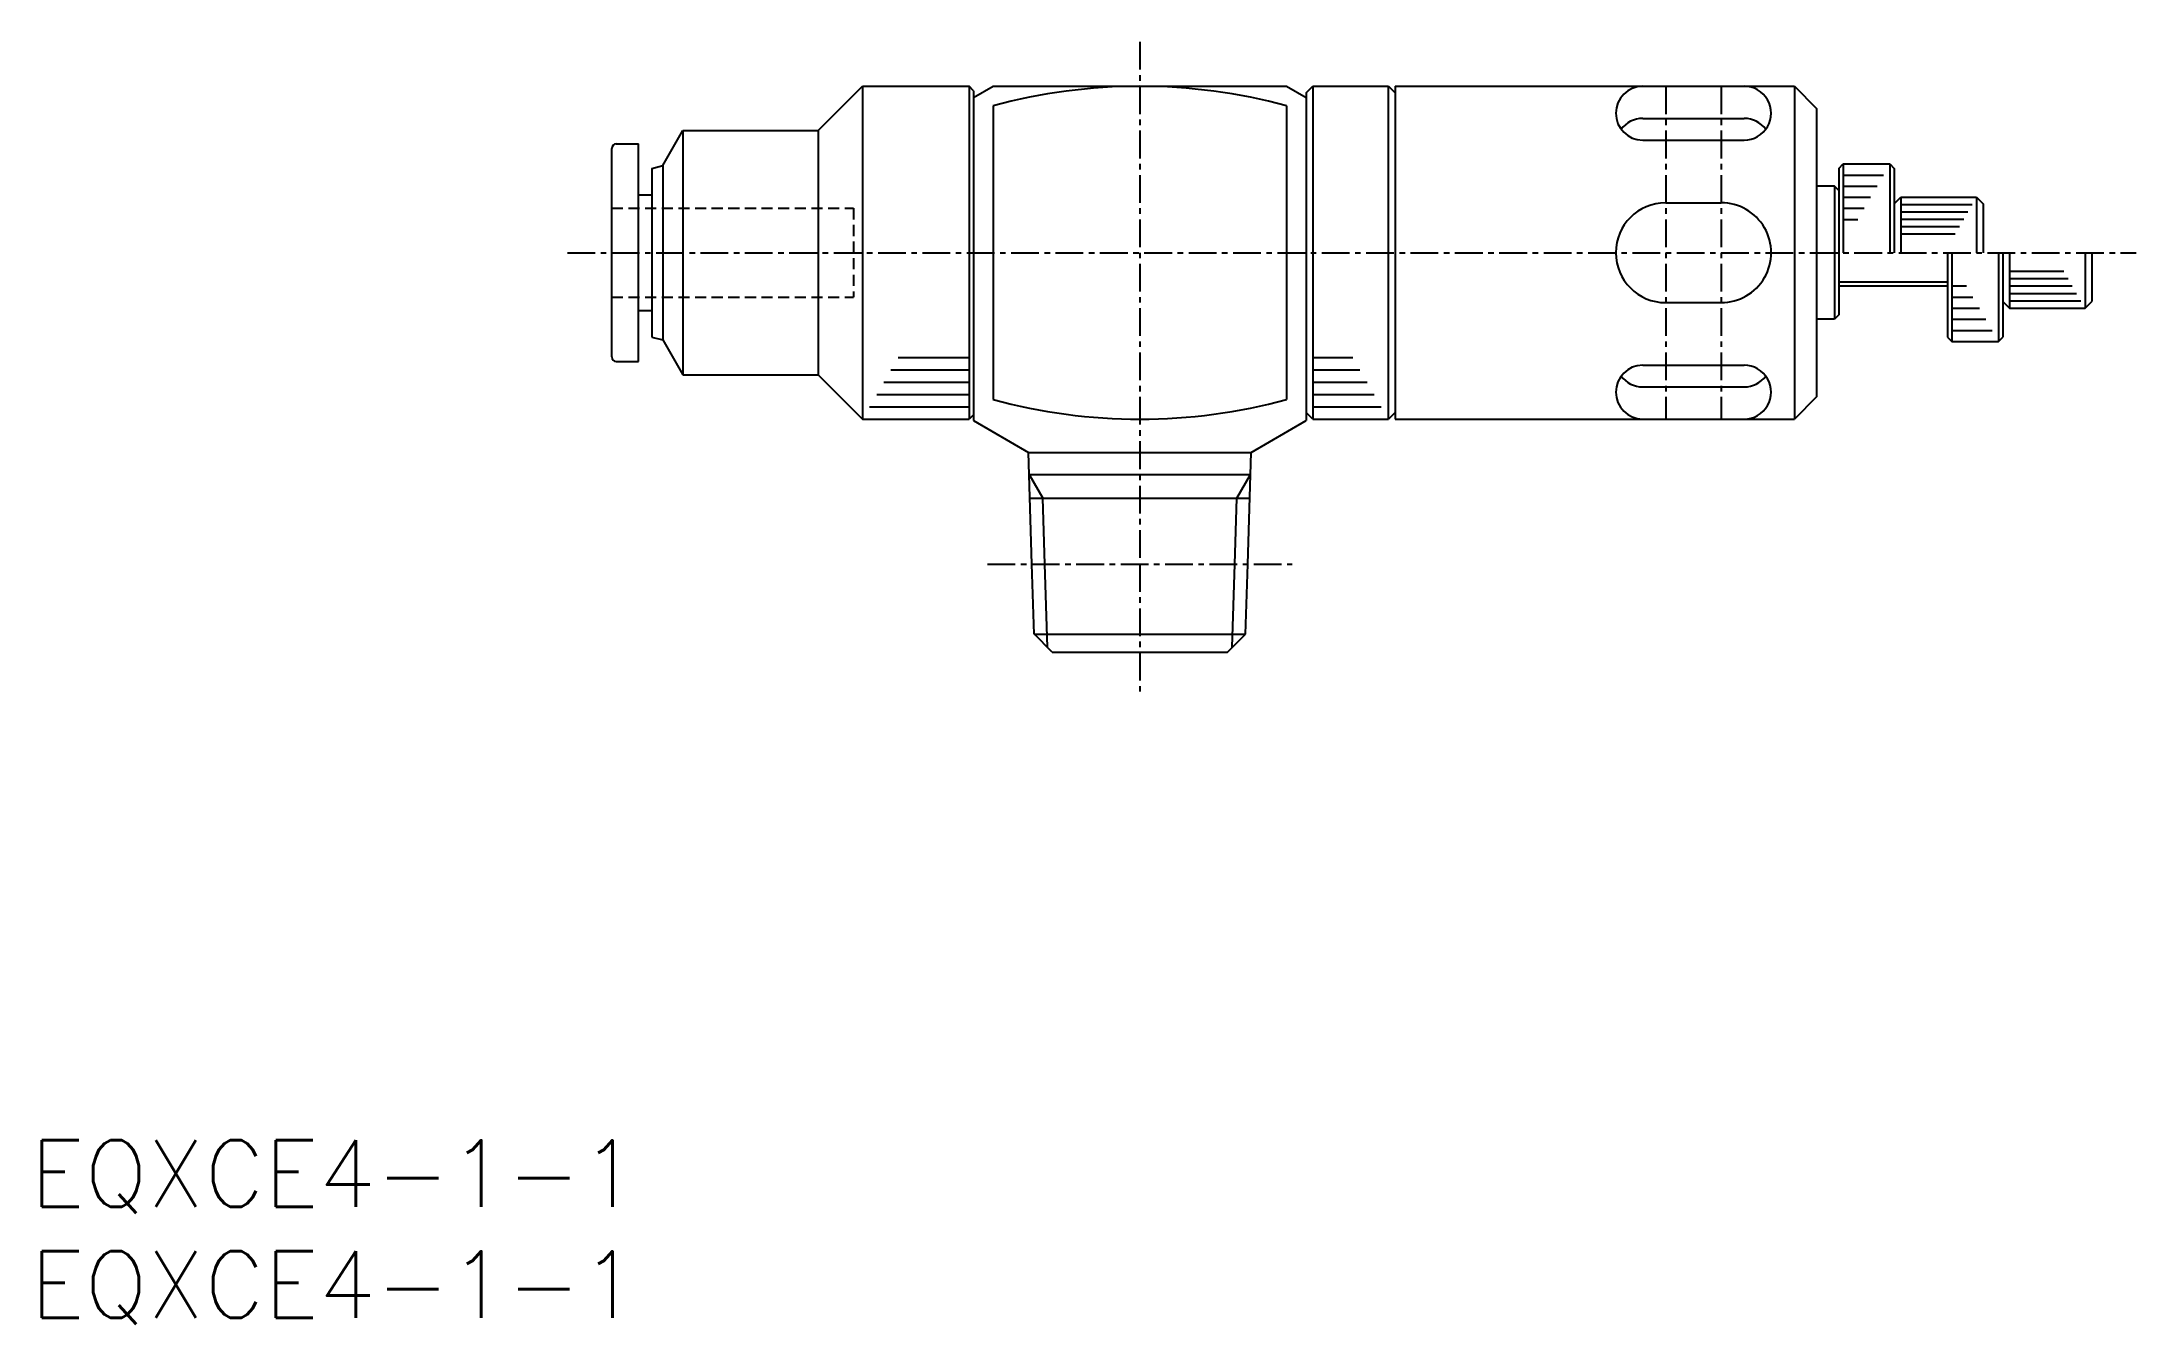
# Model space of a CAD drawing. Extents: x 0.5 to 94.9, y -0.3 to 57.5.
import ezdxf

# ---------------------------------------------------------------- set-up
doc = ezdxf.new("R2010")
doc.units = 0
doc.linetypes.add('CENTER', pattern=[2, 1.25, -0.25, 0.25, -0.25])
doc.linetypes.add('DASHED', pattern=[0.75, 0.5, -0.25])
doc.layers.get('0').update_dxf_attribs({"linetype": 'CONTINUOUS'})
doc.layers.add('CENTER', color=1, linetype='CENTER')
doc.styles.get("Standard").update_dxf_attribs({"font": 'txt.shx'})

# ---------------------------------------------------------------- blocks, each defined once
blk = doc.blocks.new('*U11')
at = {"color": 7, "linetype": 'CONTINUOUS'}
blk.add_text('EQXCE4-1-1', height=3, dxfattribs=at).set_placement((0, 0))
blk = doc.blocks.new('*U12')
at = {"color": 7, "linetype": 'CONTINUOUS'}
blk.add_text('EQXCE4-1-1', height=3, dxfattribs=at).set_placement((0, 5))

msp = doc.modelspace()

# ---------------------------------------------------------------- linework, layer by layer
at = {"color": 7, "linetype": 'CONTINUOUS'}
for p, q in [((35.49999, 53.49999), (37.49999, 55.49999)), ((37.5, 55.5), (42.29999, 55.5)), ((37.5, 55.5), (37.5, 40.5)), ((42.29999, 55.5), (42.29999, 40.5)), ((42.49998, 55.29999), (42.29999, 55.49999)), ((42.49999, 54.98866), (43.38562, 55.49998)), ((42.5, 55.29999), (42.5, 40.43114)), ((43.38562, 55.5), (56.61438, 55.5)), ((56.61437, 55.49999), (57.49998, 54.98868)), ((57.49998, 55.20001), (57.79998, 55.5)), ((57.5, 55.2), (57.5, 40.43112)), ((57.79999, 55.5), (57.79999, 40.5)), ((57.79999, 55.5), (61.20001, 55.5)), ((61.19999, 55.49999), (61.49998, 55.2)), ((61.20001, 40.5), (61.20001, 55.5)), ((61.5, 55.5), (79.5, 55.5)), ((61.5, 55.5), (61.5, 40.5)), ((79.5, 55.5), (79.5, 40.5)), ((79.5, 55.5), (80.5, 54.49998)), ((43.38559, 54.61438), (43.38559, 41.38562)), ((56.61441, 54.61438), (56.61441, 41.38562)), ((72.66449, 54.05), (77.2355, 54.05)), ((80.5, 54.49998), (80.5, 41.5)), ((26.40001, 52.89999), (27.39999, 52.89999)), ((27.39999, 43.09999), (27.39999, 52.89999)), ((28.49999, 51.93397), (29.40413, 53.49999)), ((29.40414, 53.5), (35.5, 53.5)), ((29.40414, 53.5), (29.40414, 42.5)), ((35.5, 53.5), (35.5, 42.5)), ((72.66449, 53.07101), (77.2355, 53.07101)), ((26.20001, 43.29999), (26.20001, 52.69999)), ((27.99999, 51.79998), (28.5, 51.93395)), ((28.5, 51.93397), (28.5, 44.06602)), ((81.49998, 51.8), (81.69998, 52.00001)), ((81.70001, 52), (83.79999, 52)), ((81.70001, 52), (81.70001, 48)), ((83.79998, 52.00001), (83.99997, 51.80001)), ((83.79999, 52), (83.79999, 48)), ((28, 51.79999), (28, 44.2)), ((81.29999, 51), (80.5, 51)), ((81.5, 50.79999), (81.29998, 51.00001)), ((81.29999, 51), (81.29999, 45)), ((81.5, 51.8), (81.5, 45.2)), ((81.70001, 51.5), (83.51132, 51.5)), ((81.70001, 51), (83.22266, 51)), ((84, 51.8), (84, 48)), ((27.39999, 50.59999), (28, 50.59999)), ((73.70001, 50.25), (76.20001, 50.25)), ((81.70001, 50.5), (82.93396, 50.5)), ((83.99998, 50.20001), (84.29998, 50.5)), ((84.29999, 50.5), (87.70001, 50.5)), ((84.29999, 50.5), (84.29999, 48)), ((84.29999, 50.17), (87.50946, 50.17)), ((87.69999, 50.49999), (88, 50.19998)), ((87.70001, 50.5), (87.70001, 48)), ((88, 50.19998), (88, 48)), ((81.70001, 50), (82.64529, 50)), ((81.70001, 49.5), (82.35663, 49.5)), ((84.29999, 49.84), (87.31894, 49.84)), ((84.29999, 49.50999), (87.12842, 49.50999)), ((84.29999, 49.17999), (86.9379, 49.17999)), ((84.29999, 48.85), (86.74738, 48.85)), ((86.40002, 48), (86.40002, 44.2)), ((86.60001, 48), (86.60001, 44)), ((88.70001, 48), (88.70001, 44)), ((88.90002, 48), (88.90002, 44.2)), ((89.20001, 48), (89.20001, 45.5)), ((92.6, 48), (92.6, 45.5)), ((92.90001, 48), (92.90001, 45.8)), ((81.5, 46.6895), (86.40002, 46.6895)), ((81.5, 46.5), (86.40002, 46.5)), ((86.60001, 46.5), (87.25662, 46.5)), ((89.20001, 47.16667), (91.63776, 47.16667)), ((89.20001, 46.83333), (91.8302, 46.83333)), ((89.20001, 46.5), (92.02267, 46.5)), ((27.39999, 45.39999), (28, 45.39999)), ((73.70001, 45.75), (76.20001, 45.75)), ((86.60001, 46), (87.54532, 46)), ((86.60001, 45.5), (87.83398, 45.5)), ((88.9, 45.79999), (89.19999, 45.5)), ((89.20001, 46.16667), (92.21512, 46.16667)), ((89.20001, 45.83333), (92.40756, 45.83333)), ((89.20001, 45.5), (92.6, 45.5)), ((92.6, 45.5), (92.9, 45.79999)), ((81.29999, 45), (80.5, 45)), ((81.49998, 45.20001), (81.29998, 45.00001)), ((86.60001, 45), (88.12265, 45)), ((86.60001, 44.5), (88.41135, 44.5)), ((28, 44.19999), (28.5, 44.06601)), ((28.49998, 44.06601), (29.40413, 42.49998)), ((86.39999, 44.2), (86.59998, 44.00001)), ((86.60001, 44), (88.70001, 44)), ((88.69998, 44.00001), (88.89998, 44.20001)), ((26.40001, 43.09999), (27.39999, 43.09999)), ((29.40414, 42.5), (35.5, 42.5)), ((35.49999, 42.49999), (37.49999, 40.49999)), ((38.78299, 42.72221), (42.29999, 42.72221)), ((39.10376, 43.27777), (42.29999, 43.27777)), ((57.79999, 43.27777), (59.59625, 43.27777)), ((57.79999, 42.72223), (59.91699, 42.72223)), ((72.66449, 42.92898), (77.2355, 42.92898)), ((38.14151, 41.6111), (42.29999, 41.6111)), ((38.46225, 42.16666), (42.29999, 42.16666)), ((57.79999, 42.16667), (60.23776, 42.16667)), ((57.79999, 41.61111), (60.5585, 41.61111)), ((72.66449, 41.95), (77.2355, 41.95)), ((37.82074, 41.05556), (42.29999, 41.05556)), ((42.49998, 40.7), (42.29998, 40.5)), ((57.79998, 40.5), (57.49998, 40.8)), ((57.79999, 41.05556), (60.87924, 41.05556)), ((61.49999, 40.8), (61.19999, 40.5)), ((80.49999, 41.49999), (79.5, 40.5)), ((37.5, 40.5), (42.29999, 40.5)), ((42.49998, 40.43114), (44.97881, 38.99999)), ((55.02118, 38.99997), (57.5, 40.43111)), ((57.79999, 40.5), (61.20001, 40.5)), ((61.5, 40.5), (79.5, 40.5)), ((45.13599, 33.97), (44.97881, 39)), ((44.97882, 39), (55.02118, 39)), ((54.86399, 33.97), (55.02118, 39)), ((45.01006, 38), (54.98993, 38)), ((45.01006, 38), (45.62432, 36.93607)), ((54.37567, 36.9361), (54.98993, 38)), ((45.0433, 36.93609), (54.9567, 36.93609)), ((45.717, 33.97), (45.62431, 36.9361)), ((54.28299, 33.97), (54.37568, 36.9361)), ((45.23457, 30.81541), (45.13599, 33.97)), ((45.83432, 30.21567), (45.717, 33.97)), ((54.16567, 30.21567), (54.28299, 33.97)), ((54.76541, 30.81541), (54.86399, 33.97)), ((46.04999, 30), (45.23457, 30.81542)), ((45.23459, 30.81541), (54.76541, 30.81541)), ((53.94998, 30), (54.7654, 30.81541)), ((46.04999, 30), (53.94998, 30))]:
    msp.add_line(p, q, dxfattribs=at)
at = {"color": 3, "linetype": 'DASHED'}
for p, q in [((26.20001, 50), (37.10001, 50)), ((37.10001, 50), (37.10001, 46)), ((26.20001, 46), (37.10001, 46))]:
    msp.add_line(p, q, dxfattribs=at)
at = {"color": 7, "linetype": 'CONTINUOUS'}
for centre, radius, start, end in [((50, 30.35686), 25.14314, 74.747705, 105.25229), ((72.66449, 54.28551), 1.21449, 90.000003, 270), ((77.2355, 54.28551), 1.21449, 270, 90.000003), ((72.66449, 52.83551), 1.21449, 90.000003, 143.34776), ((77.2355, 52.83551), 1.21449, 36.652233, 90.000003), ((26.40001, 52.69999), 0.2, 90, 180), ((73.70001, 48), 2.25, 90.000003, 270), ((76.20001, 48), 2.25, 270, 90.000003), ((26.40001, 43.29999), 0.2, 180, 270), ((72.66449, 41.71449), 1.21449, 90.000003, 270), ((77.2355, 41.71449), 1.21449, 270, 90.000003), ((72.66449, 43.16449), 1.21449, 216.65224, 270), ((77.2355, 43.16449), 1.21449, 270, 323.34777), ((50, 65.64313), 25.14314, 254.74771, 285.25229)]:
    msp.add_arc(centre, radius, start, end, dxfattribs=at)
at = {"layer": 'CENTER', "color": 1, "linetype": 'CENTER'}
for p, q in [((50, 57.5), (50, 33.97)), ((73.70001, 55.5), (73.70001, 40.5)), ((76.20001, 55.5), (76.20001, 40.5)), ((24.20001, 48), (94.90002, 48)), ((43.13501, 33.97), (56.86496, 33.97)), ((50, 33.97), (50, 28))]:
    msp.add_line(p, q, dxfattribs=at)

# ---------------------------------------------------------------- block references
at = {"color": 7, "linetype": 'CONTINUOUS'}
for name in ['*U12', '*U11']:
    msp.add_blockref(name, (0, 0), dxfattribs=at)

doc.saveas('drawing.dxf')
